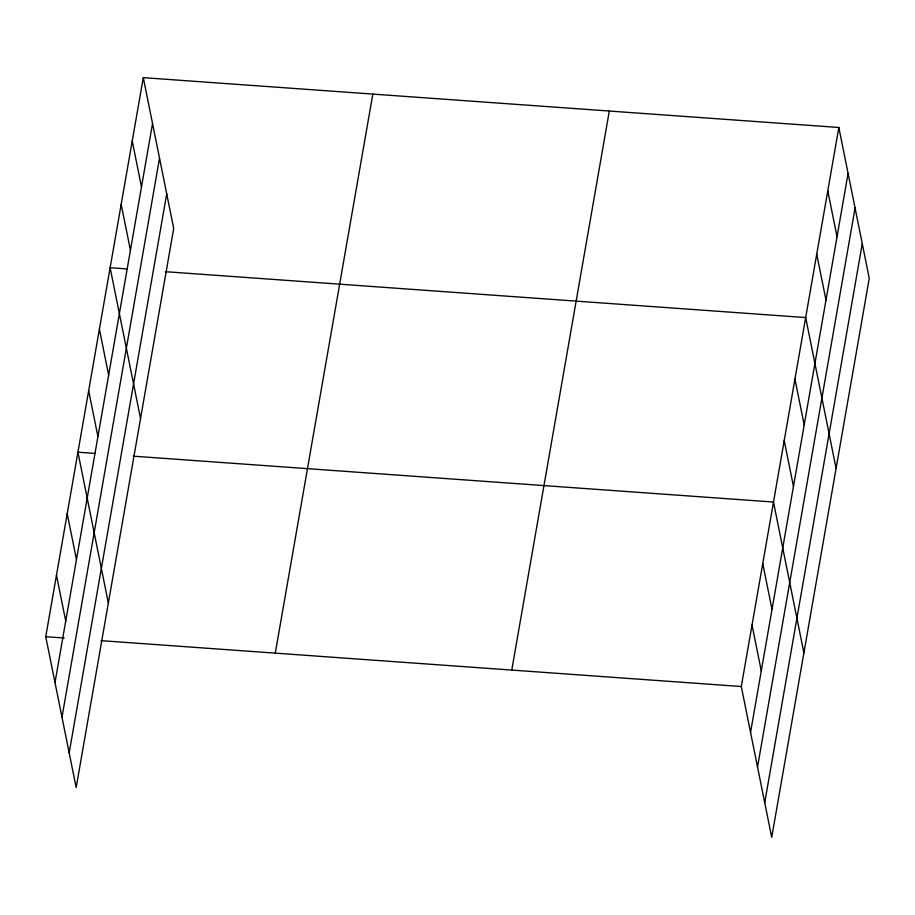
<?xml version="1.0" encoding="UTF-8"?>
<svg xmlns="http://www.w3.org/2000/svg" width="915" height="915" viewBox="0 0 915 915"><rect width="100%" height="100%" fill="white"/><g stroke="black" fill="none" stroke-linecap="round" stroke-linejoin="round"><path stroke-width="1.37" d="M143.289 77.649L173.701 228.476L76.162 787.518L45.75 636.691L143.289 77.649L838.838 127.482L869.25 278.309L771.711 837.351L741.299 686.524L838.838 127.482M55.003 682.567L152.542 123.536M61.98 717.2L159.53 158.169M69.174 752.885L166.724 193.843M275.278 653.127L372.828 94.096M511.771 670.077L609.31 111.047M750.552 732.4L848.091 173.37M757.529 767.033L855.068 208.002M764.723 802.718L862.262 243.687M127.128 268.941L110.132 267.718L140.544 418.544M165.386 271.686L805.669 317.562L836.081 468.389M94.943 453.428L77.935 452.204L108.347 603.031M133.201 456.162L773.484 502.038L803.896 652.864M45.75 636.691L64.164 638.007M101.005 640.649L741.299 686.524M827.778 190.846L837.031 236.722M816.729 254.198L825.982 300.086M794.941 379.05L804.194 424.937M784.212 440.55L793.465 486.425M762.755 563.537L772.008 609.413M752.027 625.025L761.28 670.912M132.24 141.013L141.493 186.889M121.18 204.365L130.433 250.253M99.403 329.217L108.645 375.104M88.663 390.716L97.916 436.592M67.207 513.704L76.46 559.58M56.478 575.192L65.731 621.079"/></g></svg>
